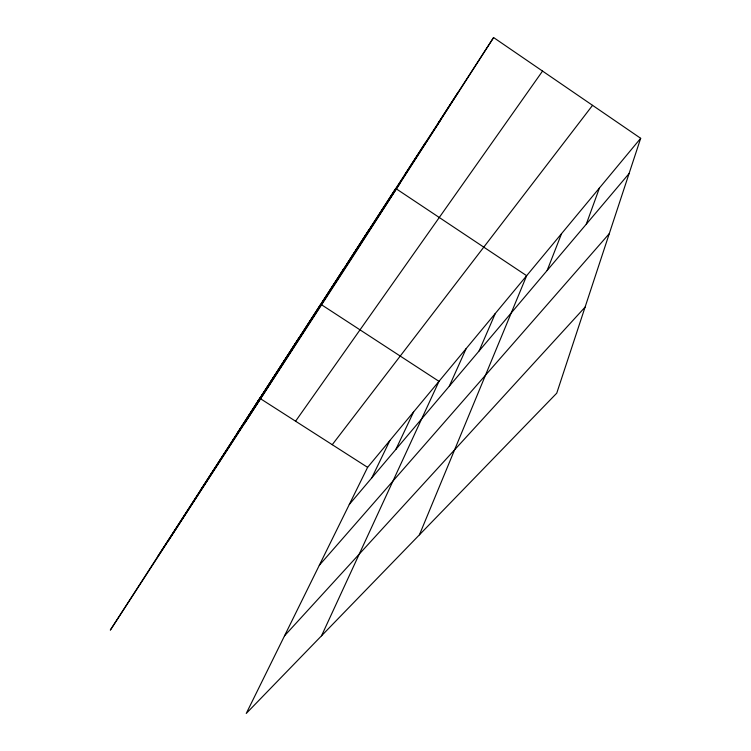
<?xml version="1.0" encoding="UTF-8"?>
<svg xmlns="http://www.w3.org/2000/svg" width="751" height="751" viewBox="0 0 751 751"><rect width="100%" height="100%" fill="white"/><g stroke="black" fill="none" stroke-linecap="round" stroke-linejoin="round"><path stroke-width="1.13" d="M640.678 138.297L556.744 393.177L246.253 713.45L367.605 467.347L640.678 138.297L493.595 37.55L237.26 433.186M586.287 224.174L599.439 187.994M547.16 270.444L561.56 233.636M419.424 534.825L526.648 275.701L395.749 188.492L244.601 423.357M479.091 350.961L495.284 313.496M449.305 386.183L466.146 348.614M321.522 635.815L438.988 381.339L320.724 304.23L168.571 540.429M395.871 449.389L413.623 411.895M371.811 477.852L389.882 440.508M437.711 124.018L458.166 92.195M493.595 37.55L351.759 258.363L110.322 630.117L259.771 398.265L367.605 467.347M256.251 403.897L299.048 337.668M321.691 302.963L343.949 268.407M346.878 264.108L368.882 229.928M404.536 175.199L425.667 142.333M200.376 490.403L440.696 119.897M157.541 556.857L399.804 183.563M295.575 421.208L542.551 71.082M332.242 444.695L592.558 105.337M349.299 504.475L629.066 173.584M319.316 565.278L609.286 233.636M284.545 635.806L585.085 307.121"/></g></svg>
